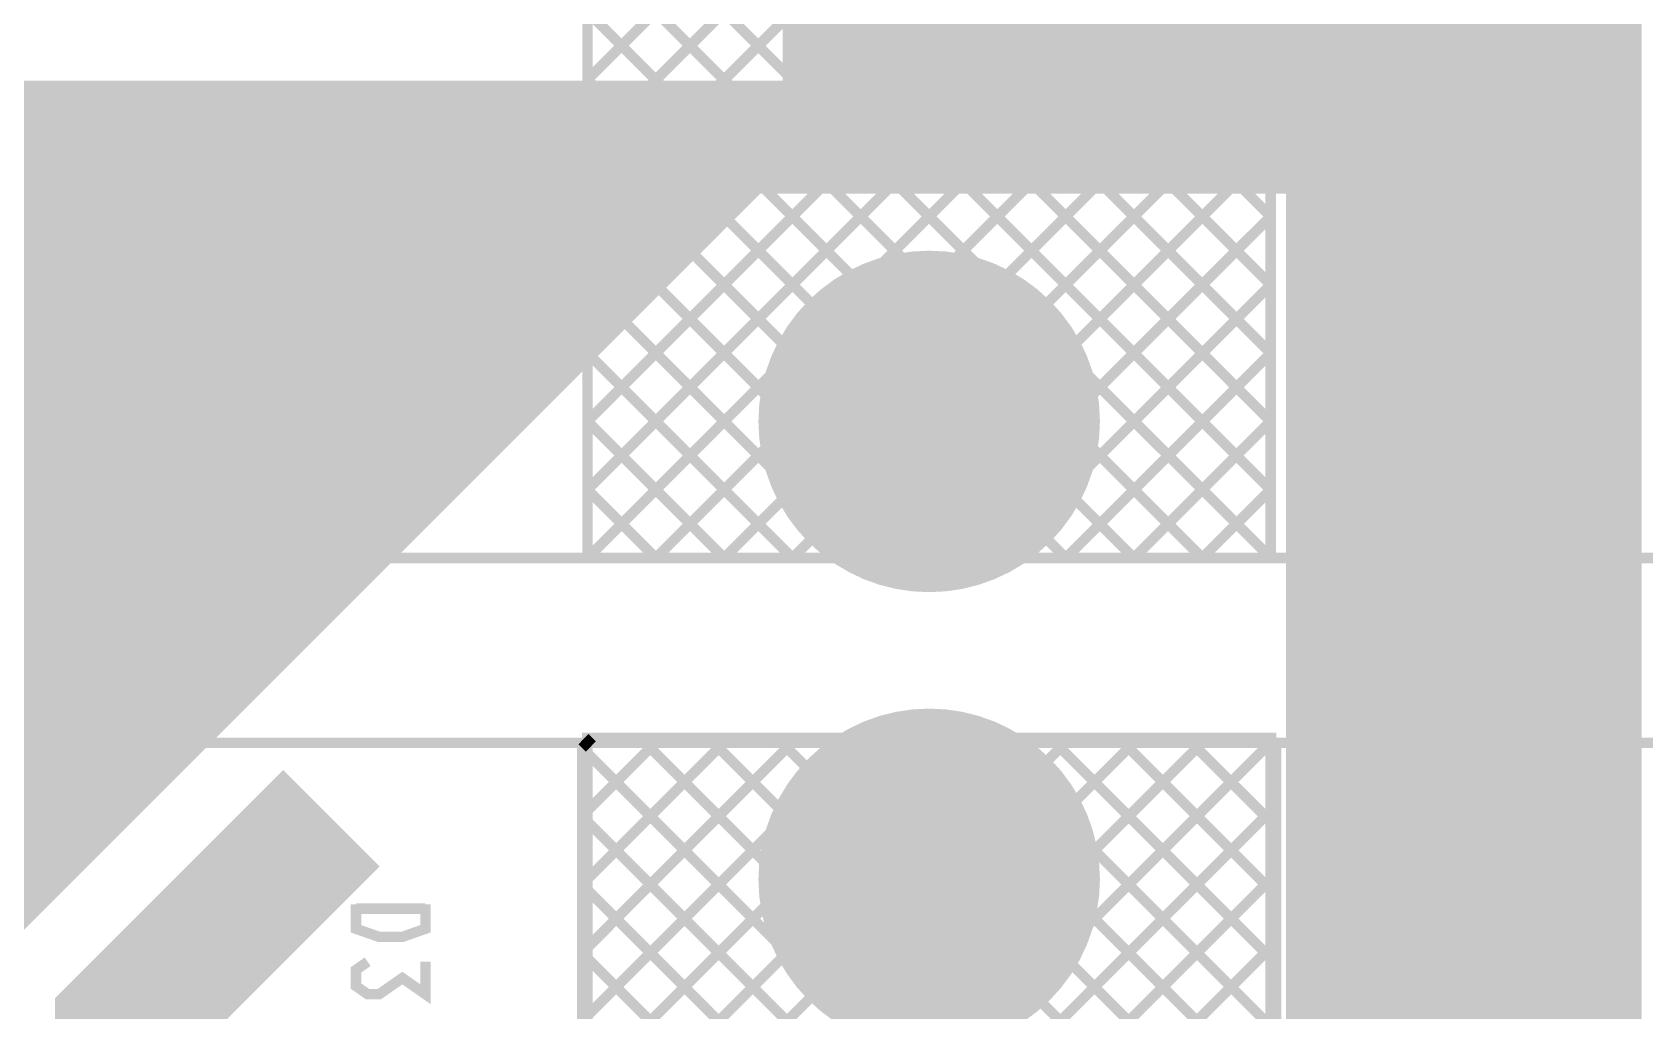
# Model space of a CAD drawing. Extents: x -20 to 155, y -91 to 215.
# Drawn here: x 4.26 to 27.86, y 27.79 to 42.11 of the extents above; entities that cross this region are included whole.
import ezdxf

# ---------------------------------------------------------------- set-up
doc = ezdxf.new("R2010")
doc.units = 0
doc.header["$MEASUREMENT"] = 0
doc.layers.get('0').update_dxf_attribs({"linetype": 'CONTINUOUS'})
for name, color, linetype in [('25-334-0_BOT', 7, 'CONTINUOUS'), ('25-334-0_DRD', 7, 'CONTINUOUS'), ('25-334-0_DRL', 2, 'CONTINUOUS'), ('25-334-0_IN1', 4, 'CONTINUOUS'), ('25-334-0_IN2', 3, 'CONTINUOUS'), ('25-334-0_SMB', 5, 'CONTINUOUS'), ('25-334-0_SMT', 10, 'CONTINUOUS'), ('25-334-0_SST', 12, 'CONTINUOUS'), ('25-334-0_TOP', 11, 'CONTINUOUS'), ('THRUHOLE_TAP', 15, 'CONTINUOUS')]:
    doc.layers.add(name, color=color, linetype=linetype)

# ---------------------------------------------------------------- blocks, each defined once
blk = doc.blocks.new('ROUND_2')
at = {"const_width": 2.49936}
blk.add_lwpolyline([(-1.24968, 0, 1), (1.24968, 0, 1)], format="xyb", close=True, dxfattribs=at)
blk = doc.blocks.new('ROUND_79')
at = {"const_width": 1.35001}
blk.add_lwpolyline([(-0.675004, 0, 1), (0.675004, 0, 1)], format="xyb", close=True, dxfattribs=at)

msp = doc.modelspace()

# ---------------------------------------------------------------- linework, layer by layer
at = {"layer": '25-334-0_DRD', "const_width": 0.254}
for points in [[(17.38376, 37.68598), (16.11376, 36.41598)], [(18.65376, 36.41598), (17.38376, 37.68598)], [(17.38376, 36.66998), (17.38376, 36.16198)], [(16.11376, 36.41598), (17.38376, 35.14598)], [(17.63776, 36.41598), (17.12976, 36.41598)], [(17.38376, 35.14598), (18.65376, 36.41598)], [(17.38376, 30.98292), (16.11376, 29.71292)], [(18.65376, 29.71292), (17.38376, 30.98292)], [(17.38376, 29.96692), (17.38376, 29.45892)], [(16.11376, 29.71292), (17.38376, 28.44292)], [(17.63776, 29.71292), (17.12976, 29.71292)], [(17.38376, 28.44292), (18.65376, 29.71292)]]:
    msp.add_lwpolyline(points, dxfattribs=at)
at = {"layer": '25-334-0_DRL', "const_width": 1.99898}
msp.add_lwpolyline([(11.176, 19.685), (5.588, 19.685), (5.588, 27.559), (8.636, 30.607)], dxfattribs=at)
at = {"layer": '25-334-0_IN2', "const_width": 0.254}
for points in [[(15.49146, 103.378), (15.49146, 39.878)], [(15.72006, 103.378), (15.72006, 39.878)], [(15.94866, 103.378), (15.94866, 39.878)], [(16.17726, 103.378), (16.17726, 39.878)], [(16.40586, 103.378), (16.40586, 39.878)], [(16.63446, 103.378), (16.63446, 39.878)], [(16.86306, 103.378), (16.86306, 39.878)], [(17.09166, 103.378), (17.09166, 39.878)], [(17.32026, 103.378), (17.32026, 39.878)], [(17.54886, 103.378), (17.54886, 39.878)], [(17.77746, 103.378), (17.77746, 39.878)], [(18.00606, 103.378), (18.00606, 39.878)], [(18.23466, 103.378), (18.23466, 39.878)], [(18.46326, 103.378), (18.46326, 39.878)], [(18.69186, 103.378), (18.69186, 39.878)], [(18.92046, 103.378), (18.92046, 39.878)], [(19.14906, 103.378), (19.14906, 39.878)], [(19.37766, 103.378), (19.37766, 39.878)], [(19.60626, 88.773), (19.60626, 39.878)], [(15.367, 56.642), (15.367, 41.275), (3.048, 41.275)], [(19.83486, 48.768), (19.83486, 39.878)], [(20.06346, 48.768), (20.06346, 39.878)], [(20.29206, 48.768), (20.29206, 39.878)], [(20.52066, 48.768), (20.52066, 39.878)], [(20.74926, 48.768), (20.74926, 39.878)], [(20.97786, 48.768), (20.97786, 39.878)], [(21.20646, 48.768), (21.20646, 39.878)], [(21.43506, 48.768), (21.43506, 39.878)], [(21.66366, 48.768), (21.66366, 39.878)], [(21.89226, 48.768), (21.89226, 39.878)], [(22.12086, 48.768), (22.12086, 39.878)], [(22.34946, 48.768), (22.34946, 39.878)], [(22.57806, 48.768), (22.57806, 39.878)], [(22.80666, 48.768), (22.80666, 22.04466)], [(23.03526, 48.768), (23.03526, 22.27326)], [(23.26386, 48.768), (23.26386, 22.50186)], [(23.49246, 48.768), (23.49246, 22.733)], [(23.72106, 48.768), (23.72106, 22.733)], [(23.94966, 48.768), (23.94966, 22.733)], [(24.17826, 48.768), (24.17826, 22.733)], [(24.40686, 48.768), (24.40686, 22.733)], [(24.63546, 48.768), (24.63546, 22.733)], [(24.86406, 48.768), (24.86406, 22.733)], [(25.09266, 48.768), (25.09266, 22.733)], [(25.32126, 48.768), (25.32126, 22.733)], [(25.54986, 48.768), (25.54986, 22.733)], [(25.77846, 48.768), (25.77846, 22.733)], [(26.00706, 48.768), (26.00706, 22.733)], [(26.23566, 48.768), (26.23566, 22.733)], [(26.46426, 48.768), (26.46426, 22.733)], [(26.69286, 48.768), (26.69286, 22.76856)], [(26.92146, 48.768), (26.92146, 22.8473)], [(27.15006, 48.768), (27.15006, 22.98192)], [(27.37866, 48.768), (27.37866, 23.19528)], [(27.60726, 48.768), (27.60726, 23.58898)], [(27.686, 48.768), (27.686, 24.003)], [(27.686, 42.164), (15.367, 42.164)], [(27.686, 41.9354), (15.367, 41.9354)], [(27.686, 41.7068), (15.367, 41.7068)], [(27.686, 41.4782), (15.367, 41.4782)], [(27.686, 41.2496), (-3.83032, 41.2496)], [(4.29006, 41.275), (4.29006, 29.30906)], [(4.51866, 41.275), (4.51866, 29.53766)], [(4.74726, 41.275), (4.74726, 29.76626)], [(4.97586, 41.275), (4.97586, 29.99486)], [(5.20446, 41.275), (5.20446, 30.22346)], [(5.43306, 41.275), (5.43306, 30.45206)], [(5.66166, 41.275), (5.66166, 30.68066)], [(5.89026, 41.275), (5.89026, 30.90926)], [(6.11886, 41.275), (6.11886, 31.13786)], [(6.34746, 41.275), (6.34746, 31.36646)], [(6.57606, 41.275), (6.57606, 31.59506)], [(6.80466, 41.275), (6.80466, 31.82366)], [(7.03326, 41.275), (7.03326, 32.05226)], [(7.26186, 41.275), (7.26186, 32.28086)], [(7.49046, 41.275), (7.49046, 32.50946)], [(7.71906, 41.275), (7.71906, 32.73806)], [(7.94766, 41.275), (7.94766, 32.96666)], [(8.17626, 41.275), (8.17626, 33.19526)], [(8.40486, 41.275), (8.40486, 33.42386)], [(8.63346, 41.275), (8.63346, 33.65246)], [(8.86206, 41.275), (8.86206, 33.88106)], [(9.09066, 41.275), (9.09066, 34.10966)], [(9.31926, 41.275), (9.31926, 34.33826)], [(9.54786, 41.275), (9.54786, 34.56686)], [(9.77646, 41.275), (9.77646, 34.79546)], [(10.00506, 41.275), (10.00506, 35.02406)], [(10.23366, 41.275), (10.23366, 35.25266)], [(10.46226, 41.275), (10.46226, 35.48126)], [(10.69086, 41.275), (10.69086, 35.70986)], [(10.91946, 41.275), (10.91946, 35.93846)], [(11.14806, 41.275), (11.14806, 36.16706)], [(11.37666, 41.275), (11.37666, 36.39566)], [(11.60526, 41.275), (11.60526, 36.62426)], [(11.83386, 41.275), (11.83386, 36.85286)], [(12.06246, 41.275), (12.06246, 37.08146)], [(12.29106, 41.275), (12.29106, 37.31006)], [(12.51966, 41.275), (12.51966, 37.53866)], [(12.74826, 41.275), (12.74826, 37.76726)], [(12.97686, 41.275), (12.97686, 37.99586)], [(13.20546, 41.275), (13.20546, 38.22446)], [(13.43406, 41.275), (13.43406, 38.45306)], [(13.66266, 41.275), (13.66266, 38.68166)], [(13.89126, 41.275), (13.89126, 38.91026)], [(14.11986, 41.275), (14.11986, 39.13886)], [(14.34846, 41.275), (14.34846, 39.36746)], [(14.57706, 41.275), (14.57706, 39.59606)], [(14.80566, 41.275), (14.80566, 39.82466)], [(15.03426, 41.275), (15.03426, 39.878)], [(15.26286, 41.275), (15.26286, 39.878)], [(27.686, 41.021), (-3.83032, 41.021)], [(27.686, 40.7924), (-3.83032, 40.7924)], [(27.686, 40.5638), (-3.83032, 40.5638)], [(27.686, 40.3352), (-3.83032, 40.3352)], [(27.686, 40.1066), (-3.83032, 40.1066)], [(27.686, 39.878), (-3.83032, 39.878)], [(22.733, 39.878), (14.859, 39.878), (3.937, 28.956), (3.937, 28.575)], [(22.733, 39.878), (22.733, 27.559)], [(14.6304, 39.6494), (-3.83032, 39.6494)], [(27.686, 39.6494), (22.733, 39.6494)], [(14.4018, 39.4208), (-3.83032, 39.4208)], [(27.686, 39.4208), (22.733, 39.4208)], [(14.1732, 39.1922), (-3.83032, 39.1922)], [(27.686, 39.1922), (22.733, 39.1922)], [(13.9446, 38.9636), (-3.83032, 38.9636)], [(27.686, 38.9636), (22.733, 38.9636)], [(13.716, 38.735), (-3.83032, 38.735)], [(27.686, 38.735), (22.733, 38.735)], [(13.4874, 38.5064), (-3.83032, 38.5064)], [(27.686, 38.5064), (22.733, 38.5064)], [(13.2588, 38.2778), (-3.82778, 38.2778)], [(27.686, 38.2778), (22.733, 38.2778)], [(13.0302, 38.0492), (-3.82778, 38.0492)], [(27.686, 38.0492), (22.733, 38.0492)], [(12.8016, 37.8206), (-3.82778, 37.8206)], [(27.686, 37.8206), (22.733, 37.8206)], [(12.573, 37.592), (-3.82778, 37.592)], [(27.686, 37.592), (22.733, 37.592)], [(12.3444, 37.3634), (-3.82778, 37.3634)], [(27.686, 37.3634), (22.733, 37.3634)], [(12.1158, 37.1348), (-3.82778, 37.1348)], [(27.686, 37.1348), (22.733, 37.1348)], [(11.8872, 36.9062), (-3.82778, 36.9062)], [(27.686, 36.9062), (22.733, 36.9062)], [(11.6586, 36.6776), (-3.82778, 36.6776)], [(27.686, 36.6776), (22.733, 36.6776)], [(11.43, 36.449), (-3.82778, 36.449)], [(11.2014, 36.2204), (-3.82778, 36.2204)], [(27.686, 36.449), (22.733, 36.449)], [(27.686, 36.2204), (22.733, 36.2204)], [(10.9728, 35.9918), (-3.82778, 35.9918)], [(27.686, 35.9918), (22.733, 35.9918)], [(10.7442, 35.7632), (-3.82778, 35.7632)], [(27.686, 35.7632), (22.733, 35.7632)], [(10.5156, 35.5346), (-3.82778, 35.5346)], [(27.686, 35.5346), (22.733, 35.5346)], [(10.287, 35.306), (-3.82778, 35.306)], [(27.686, 35.306), (22.733, 35.306)], [(10.0584, 35.0774), (-3.82524, 35.0774)], [(27.686, 35.0774), (22.733, 35.0774)], [(9.8298, 34.8488), (-3.82524, 34.8488)], [(27.686, 34.8488), (22.733, 34.8488)], [(9.6012, 34.6202), (-3.82524, 34.6202)], [(27.686, 34.6202), (22.733, 34.6202)], [(9.3726, 34.3916), (-3.82524, 34.3916)], [(27.686, 34.3916), (22.733, 34.3916)], [(9.144, 34.163), (-3.82524, 34.163)], [(27.686, 34.163), (22.733, 34.163)], [(8.9154, 33.9344), (-3.82524, 33.9344)], [(27.686, 33.9344), (22.733, 33.9344)], [(8.6868, 33.7058), (-3.82524, 33.7058)], [(27.686, 33.7058), (22.733, 33.7058)], [(8.4582, 33.4772), (-3.82524, 33.4772)], [(27.686, 33.4772), (22.733, 33.4772)], [(8.2296, 33.2486), (-3.82524, 33.2486)], [(27.686, 33.2486), (22.733, 33.2486)], [(8.001, 33.02), (-3.82524, 33.02)], [(27.686, 33.02), (22.733, 33.02)], [(7.7724, 32.7914), (-3.82524, 32.7914)], [(27.686, 32.7914), (22.733, 32.7914)], [(7.5438, 32.5628), (-3.82524, 32.5628)], [(27.686, 32.5628), (22.733, 32.5628)], [(7.3152, 32.3342), (-3.82524, 32.3342)], [(27.686, 32.3342), (22.733, 32.3342)], [(7.0866, 32.1056), (-3.82524, 32.1056)], [(27.686, 32.1056), (22.733, 32.1056)], [(6.858, 31.877), (-3.82524, 31.877)], [(27.686, 31.877), (22.733, 31.877)], [(6.6294, 31.6484), (-3.8227, 31.6484)], [(27.686, 31.6484), (22.733, 31.6484)], [(6.4008, 31.4198), (-3.8227, 31.4198)], [(27.686, 31.4198), (22.733, 31.4198)], [(6.1722, 31.1912), (-3.8227, 31.1912)], [(27.686, 31.1912), (22.733, 31.1912)], [(5.9436, 30.9626), (-3.8227, 30.9626)], [(27.686, 30.9626), (22.733, 30.9626)], [(5.715, 30.734), (-3.8227, 30.734)], [(27.686, 30.734), (22.733, 30.734)], [(5.4864, 30.5054), (-3.8227, 30.5054)], [(27.686, 30.5054), (22.733, 30.5054)], [(5.2578, 30.2768), (-3.8227, 30.2768)], [(27.686, 30.2768), (22.733, 30.2768)], [(5.0292, 30.0482), (-3.8227, 30.0482)], [(27.686, 30.0482), (22.733, 30.0482)], [(4.8006, 29.8196), (-3.8227, 29.8196)], [(27.686, 29.8196), (22.733, 29.8196)], [(4.572, 29.591), (-3.8227, 29.591)], [(27.686, 29.591), (22.733, 29.591)], [(4.3434, 29.3624), (-3.8227, 29.3624)], [(27.686, 29.3624), (22.733, 29.3624)], [(27.686, 29.1338), (22.733, 29.1338)], [(27.686, 28.9052), (22.733, 28.9052)], [(27.686, 28.6766), (22.733, 28.6766)], [(27.686, 28.448), (22.733, 28.448)], [(27.686, 28.2194), (22.733, 28.2194)], [(27.686, 27.9908), (22.733, 27.9908)], [(27.686, 27.7622), (22.733, 27.7622)]]:
    msp.add_lwpolyline(points, dxfattribs=at)
at = {"layer": '25-334-0_SST', "const_width": 0.1524}
for points in [[(37.38372, 109.41812), (-2.6162, 109.41812), (-2.6162, 34.417), (37.38372, 34.417), (37.38372, 109.41812)], [(22.38248, 109.41812), (22.38248, 34.417), (12.3825, 34.417)], [(12.3825, 109.41812), (12.3825, 34.417)], [(22.38248, 51.41722), (12.3825, 41.41724)], [(12.3825, 51.41468), (22.38248, 41.4147)], [(12.3825, 50.41646), (22.38248, 40.41648)], [(22.38248, 50.41646), (12.3825, 40.41648)], [(12.3825, 49.4157), (22.38248, 39.41572)], [(22.38248, 49.4157), (12.3825, 39.41572)], [(22.38248, 48.41748), (12.3825, 38.4175)], [(12.3825, 48.41494), (22.38248, 38.41496)], [(12.3825, 47.41672), (22.38248, 37.41674)], [(22.38248, 47.41672), (12.3825, 37.41674)], [(12.3825, 46.41596), (22.38248, 36.41598)], [(22.38248, 46.41596), (12.3825, 36.41598)], [(22.38248, 45.41774), (12.3825, 35.41776)], [(12.3825, 45.4152), (22.38248, 35.41522)], [(22.38248, 44.41698), (12.3825, 34.417)], [(12.3825, 44.41698), (22.38248, 34.417)], [(12.3825, 43.41622), (21.38172, 34.417)], [(22.38248, 43.41622), (13.38326, 34.417)], [(12.3825, 42.41546), (20.38096, 34.417)], [(22.38248, 42.418), (14.38148, 34.417)], [(12.3825, 41.41724), (19.38274, 34.417)], [(22.38248, 41.41724), (15.38224, 34.417)], [(12.3825, 40.41648), (18.38198, 34.417)], [(22.38248, 40.41648), (16.383, 34.417)], [(12.3825, 39.41572), (17.38122, 34.417)], [(22.38248, 39.41826), (17.38122, 34.417)], [(12.3825, 38.4175), (16.383, 34.417)], [(22.38248, 38.4175), (18.38198, 34.417)], [(12.3825, 37.41674), (15.38224, 34.417)], [(22.38248, 37.41674), (19.38274, 34.417)], [(12.3825, 36.41598), (14.38148, 34.417)], [(22.38248, 36.41852), (20.38096, 34.417)], [(12.3825, 35.41776), (13.38326, 34.417)], [(22.38248, 35.41776), (21.38172, 34.417)], [(-2.6162, 31.7119), (-2.6162, 6.71068), (37.38372, 6.71068), (37.38372, 31.7119), (-2.6162, 31.7119)], [(22.46376, 31.78556), (12.30376, 31.78556)], [(22.46376, 31.78556), (22.46376, 6.63956), (12.30376, 6.63956)], [(12.30376, 31.78556), (12.30376, 6.63956)], [(12.45108, 31.78556), (12.30376, 31.6357)], [(13.45184, 31.78556), (12.30376, 30.63748)], [(14.45006, 31.78556), (12.30376, 29.63672)], [(15.45082, 31.78556), (12.30376, 28.63596)], [(16.45158, 31.78556), (12.30376, 27.63774)], [(17.4498, 31.78556), (12.30376, 26.63698)], [(18.45056, 31.78556), (12.30376, 25.63622)], [(19.45132, 31.78556), (12.30376, 24.638)], [(20.44954, 31.78556), (12.30376, 23.63724)], [(21.4503, 31.78556), (12.30376, 22.63648)], [(22.45106, 31.78556), (12.30376, 21.63826)], [(12.30376, 31.6357), (22.46376, 21.4757)], [(12.3825, 31.7119), (12.3825, 6.71068)], [(13.15466, 31.78556), (22.46376, 22.47646)], [(14.15542, 31.78556), (22.46376, 23.47722)], [(15.15364, 31.78556), (22.46376, 24.47544)], [(16.1544, 31.78556), (22.46376, 25.4762)], [(17.15516, 31.78556), (22.46376, 26.47696)], [(18.15338, 31.78556), (22.46376, 27.47518)], [(19.15414, 31.78556), (22.46376, 28.47594)], [(20.1549, 31.78556), (22.46376, 29.4767)], [(21.15312, 31.78556), (22.46376, 30.47492)], [(22.15388, 31.78556), (22.46376, 31.47568)], [(22.38248, 6.71068), (22.38248, 31.7119)], [(22.46376, 30.7975), (12.30376, 20.6375)], [(12.30376, 30.63748), (22.46376, 20.47748)], [(22.46376, 29.79674), (12.30376, 19.63674)], [(12.30376, 29.63672), (22.46376, 19.47672)], [(8.99414, 29.34462), (8.99414, 28.98902), (9.3345, 28.86964), (9.67232, 28.86964), (10.01014, 28.98902), (10.01014, 29.34462)], [(8.99414, 29.28366), (10.01014, 29.28366)], [(24.58466, 29.40812), (24.58466, 29.05252), (24.92248, 28.93568), (25.26284, 28.93568), (25.60066, 29.05252), (25.60066, 29.40812)], [(24.58466, 29.3497), (25.60066, 29.3497)], [(22.46376, 28.79852), (12.30376, 18.63852)], [(9.16432, 28.50642), (8.99414, 28.38704), (8.99414, 28.15082), (9.16432, 28.03144), (9.3345, 28.03144), (9.67232, 28.26766), (10.01014, 28.03144), (10.01014, 28.50642)], [(12.30376, 28.63596), (22.46376, 18.47596)], [(24.58466, 28.09748), (24.58466, 28.56992), (25.26284, 28.09748), (25.43048, 28.09748), (25.60066, 28.1559), (25.60066, 28.5115), (25.43048, 28.56992)], [(22.46376, 27.79776), (12.30376, 17.63776)]]:
    msp.add_lwpolyline(points, dxfattribs=at)

# ---------------------------------------------------------------- block references
at = {"layer": '25-334-0_BOT'}
for p in [(17.38376, 36.41598), (17.38376, 29.71292)]:
    msp.add_blockref('ROUND_2', p, dxfattribs=at)
at = {"layer": '25-334-0_DRL'}
for p in [(17.38376, 36.41598), (17.38376, 29.71292)]:
    msp.add_blockref('ROUND_79', p, dxfattribs=at)
at = {"layer": '25-334-0_IN1'}
for p in [(17.38376, 36.41598), (17.38376, 29.71292)]:
    msp.add_blockref('ROUND_2', p, dxfattribs=at)
at = {"layer": '25-334-0_IN2'}
for p in [(17.38376, 36.41598), (17.38376, 29.71292)]:
    msp.add_blockref('ROUND_2', p, dxfattribs=at)
at = {"layer": '25-334-0_SMB'}
msp.add_blockref('ROUND_2', (17.38376, 29.71292), dxfattribs=at)
at = {"layer": '25-334-0_SMT'}
msp.add_blockref('ROUND_2', (17.38376, 29.71292), dxfattribs=at)
at = {"layer": '25-334-0_TOP'}
for p in [(17.38376, 36.41598), (17.38376, 29.71292)]:
    msp.add_blockref('ROUND_2', p, dxfattribs=at)
at = {"layer": 'THRUHOLE_TAP'}
for p in [(17.38376, 36.41598), (17.38376, 29.71292)]:
    msp.add_blockref('ROUND_79', p, dxfattribs=at)

doc.saveas('drawing.dxf')
